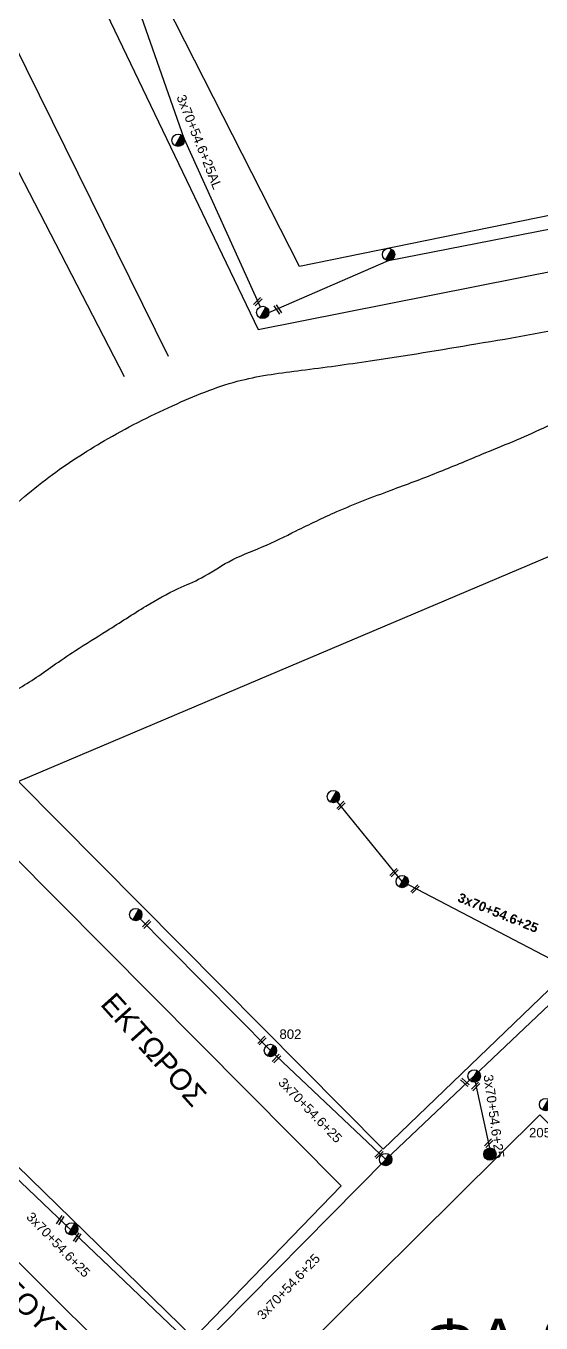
# Model space of a CAD drawing. Header units: millimetres. Extents: x -2449 to 9266, y 48 to 3905.
# Drawn here: x 7185.2 to 7283.2, y 3394.4 to 3641.5 of the extents above; entities that cross this region are included whole.
import ezdxf

# ---------------------------------------------------------------- set-up
doc = ezdxf.new("R2010")
doc.units = ezdxf.units.MM
for name, color, linetype in [('Άγνωστα', 7, 'Continuous'), ('Γυμνά εναέρια ΧΤ και ΦΟΠ (3Φ)   4x50+16AL', 7, 'Continuous'), ('Επιγραφές - Σχήματα', 7, 'Continuous'), ('Μηχανική τομή', 7, 'Continuous'), ('Στύλος Ξύλινος', 7, 'Continuous'), ('Στύλος Ξύλινος @ 1', 7, 'Continuous'), ('Στύλος ΦΜ', 7, 'Continuous'), ('Στύλος ΦΜ @ 1', 7, 'Continuous'), ('Συνεστραμμένα ΧΤ   3x70+54.6+25 AL', 7, 'SYN_LINE'), ('Υπόβαθρο ΔΕΗ', 7, 'Continuous')]:
    doc.layers.add(name, color=color, linetype=linetype)
doc.styles.add('arial', font='arial.ttf')
doc.styles.get("Standard").update_dxf_attribs({"font": 'arial.ttf'})
doc.linetypes.add('SYN_LINE', pattern='A,0.5,-0.0001,["/\\/\\/\\/",Standard,S=0.1,R=0,X=0,Y=-0.05],-0.25', length=0.7501)

# ---------------------------------------------------------------- blocks, each defined once
blk = doc.blocks.new('ΥΠΑΡΧΩΝ ΤΣΙΜΕΝΤΕΝΙΟΣ ΣΤΥΛΟΣ')
at = {"layer": 'Στύλος ΦΜ'}
blk.add_hatch(color=7, dxfattribs=at).paths.add_polyline_path([(-1.29, -2.28, 0.574793), (2.62, 0, 0.268822), (1.3, 2.27)])
at = {"layer": 'Στύλος ΦΜ', "color": 7}
blk.add_line((-1.29, -2.28), (1.3, 2.27), dxfattribs=at)
blk.add_circle((0, 0), 2.62, dxfattribs=at)
at = {"layer": 'Στύλος ΦΜ', "flags": 4}
for tag, p in [('ΑΡΙΘΜΟΣ', (-4.68, 8.05)), ('ΤΥΠΟΣ', (-4.91, 3.03))]:
    blk.add_attdef(tag, p, '', height=4, dxfattribs=at)
blk = doc.blocks.new('ΥΠΑΡΧΩΝ ΞΥΛΙΝΟΣ ΣΤΥΛΟΣ')
at = {"layer": 'Στύλος Ξύλινος'}
h = blk.add_hatch(color=7, dxfattribs=at)
h.paths.add_polyline_path([(-2.62, 0, 0.270008), (-1.29, -2.28), (1.3, 2.27, 0.576266)])
h.paths.add_polyline_path([(-1.29, -2.28, 0.574793), (2.62, 0, 0.268822), (1.3, 2.27)])
at = {"layer": 'Στύλος Ξύλινος', "color": 7}
blk.add_line((-1.29, -2.28), (1.3, 2.27), dxfattribs=at)
blk.add_circle((0, 0), 2.62, dxfattribs=at)
at = {"layer": 'Στύλος Ξύλινος', "flags": 4}
for tag, p in [('ΑΡΙΘΜΟΣ', (-4.91, 8.6)), ('ΤΥΠΟΣ', (-4.85, 3.39))]:
    blk.add_attdef(tag, p, '', height=4, dxfattribs=at)
blk = doc.blocks.new('ΜΗΧΑΝΙΚΗ ΤΟΜΗ')
at = {"layer": 'Μηχανική τομή', "ltscale": 40}
for p, q in [((-1.89, 0.78), (1.89, 0.78)), ((1.89, 0), (-1.89, 0))]:
    blk.add_line(p, q, dxfattribs=at)

msp = doc.modelspace()

# ---------------------------------------------------------------- linework, layer by layer
at = {"layer": 'Άγνωστα', "color": 85, "linetype": 'SYN_LINE', "ltscale": 20}
msp.add_lwpolyline([(7290.81, 3460.77), (7256.81, 3478.54), (7244.44, 3493.81)], dxfattribs=at)
at = {"layer": 'Γυμνά εναέρια ΧΤ και ΦΟΠ (3Φ)   4x50+16AL', "color": 30, "ltscale": 0.2}
msp.add_lwpolyline([(7231.43, 3586.97), (7254.2, 3596.83), (7293.81, 3604.6), (7321.21, 3610.35), (7352.98, 3616.64), (7385.48, 3624.08)], dxfattribs=at)
at = {"layer": 'Συνεστραμμένα ΧΤ   3x70+54.6+25 AL', "color": 30, "ltscale": 20}
for p, q in [((7199.99, 3663.66), (7215.26, 3620.15)), ((7215.26, 3620.15), (7229.76, 3588.04))]:
    msp.add_line(p, q, dxfattribs=at)
at = {"layer": 'Συνεστραμμένα ΧΤ   3x70+54.6+25 AL', "color": 85, "linetype": 'SYN_LINE', "ltscale": 20}
for points in [[(7253.67, 3425.58), (7231.71, 3446.35), (7206.07, 3472.24)], [(7187.44, 3361.58), (7199.4, 3371.61), (7217.2, 3388.62), (7253.67, 3425.58), (7290.81, 3460.77)], [(7237.14, 3368.99), (7218.01, 3388.95), (7178.48, 3426.68)]]:
    msp.add_lwpolyline(points, dxfattribs=at)
at = {"layer": 'Συνεστραμμένα ΧΤ   3x70+54.6+25 AL', "color": 85, "linetype": 'SYN_LINE', "ltscale": 15}
msp.add_lwpolyline([(7273.5, 3427.79), (7270.75, 3440.34)], dxfattribs=at)
at = {"layer": 'Υπόβαθρο ΔΕΗ'}
for points in [[(7384.84, 3625.85), (7237.25, 3595.74), (7193.61, 3681.64), (7230.97, 3701.68), (7254.87, 3658.65), (7262.76, 3663.04), (7239.73, 3705.58), (7345.45, 3765.8), (7352.54, 3762.05), (7384.84, 3625.85)], [(7212.32, 3578.54), (7170.51, 3663.31), (7185.32, 3675.61), (7229.37, 3583.74), (7387.03, 3615), (7394.72, 3578.82)], [(7168.93, 3553.16), (7141.47, 3586.96), (7116.47, 3618.82), (7161.66, 3656.52), (7203.84, 3574.74)], [(7183.73, 3497.62), (7253.17, 3427.53), (7324.58, 3496.24), (7286.87, 3541.38), (7183.73, 3497.62)], [(7147, 3459.92), (7217.12, 3391.56), (7245.19, 3420.54), (7173.14, 3493.1)], [(7113.92, 3454.76), (7097.46, 3441.8), (7181.54, 3356.16), (7185.35, 3360.26), (7142.16, 3404.08), (7147.34, 3408.73), (7191, 3365.55), (7207.74, 3382.09), (7127.5, 3462.13)], [(7228.47, 3380.02), (7283.01, 3434.11), (7353.03, 3363.04), (7300.91, 3307.52), (7228.47, 3380.02)]]:
    msp.add_lwpolyline(points, dxfattribs=at)
for points in [[(7043.82, 3461.12), (7047.01, 3466.54), (7049.95, 3470.43), (7052.16, 3475.65), (7068.16, 3490.77), (7091.76, 3507.05), (7105.29, 3513.37), (7116.23, 3519.1), (7128.64, 3524.06), (7133.69, 3527.92), (7143.37, 3531.05), (7156.64, 3535.34), (7167.19, 3539.26), (7174.8, 3543.42), (7184.91, 3551.87), (7190.23, 3556.09), (7200.83, 3562.95), (7213.94, 3569.57), (7226.19, 3574.05), (7237.58, 3575.94), (7250.69, 3577.73), (7270.85, 3580.98), (7292.6, 3585.33), (7302.7, 3588.38), (7316.56, 3591.95), (7326.47, 3593.6), (7335.65, 3595.86), (7348.4, 3599.85), (7355.99, 3603.03), (7365.19, 3604.74), (7372.17, 3606.7), (7377.62, 3608.72), (7383.25, 3610.74), (7387.94, 3610.74), (7387.8, 3610.77)], [(7043.85, 3414.39), (7046.26, 3416.15), (7048.3, 3417.71), (7051.65, 3422.22), (7063.38, 3433.47), (7069.2, 3439.87), (7077.75, 3447.65), (7083.18, 3453.98), (7087.08, 3456.39), (7097.29, 3465.93), (7105.06, 3471.45), (7110.79, 3475.43), (7120.21, 3480.1), (7126.76, 3484.13), (7135.15, 3488.84), (7142.73, 3493.89), (7148.53, 3498.6), (7154.73, 3502.41), (7161.08, 3505.56), (7167.56, 3508.02), (7173.9, 3510.82), (7183.05, 3514.91), (7190.28, 3519.62), (7194.58, 3522.55), (7200.58, 3526.31), (7208.02, 3531.02), (7214.16, 3534.36), (7218.59, 3536.4), (7223.78, 3539.48), (7230.15, 3542.29), (7236.6, 3545.35), (7244.35, 3549.02), (7249.41, 3551.11), (7254.69, 3553.11), (7263.46, 3556.44), (7271.97, 3559.95), (7283.75, 3565), (7289.84, 3568.18), (7294.25, 3570.6), (7301.19, 3573.56), (7305.82, 3575.39), (7313.04, 3577.01), (7318.1, 3578.09), (7325.04, 3580.19), (7334.2, 3582.83), (7340.22, 3584.71), (7347.66, 3586.38), (7356.7, 3588.21), (7364.12, 3589.23), (7370.87, 3590.45), (7375.52, 3591.58), (7382.1, 3594.04), (7388.1, 3596.12), (7390.74, 3597.55)]]:
    msp.add_spline(points, degree=3, dxfattribs=at)

# ---------------------------------------------------------------- block references
at = {"layer": 'Μηχανική τομή'}
for p, xscale, yscale, zscale, rotation in [((7229.17, 3589.14), 0.4999999999999995, 0.4999999999999995, 0.4999999999999995, 225.3080609891651), ((7232.98, 3587.44), 0.4999999999999999, 0.4999999999999999, 0.4999999999999999, 303.9081945372823), ((7245, 3493.16), 0.4999999999999993, 0.4999999999999993, 0.4999999999999993, 225.3080609891651), ((7255.1, 3480.37), 0.4999999999999993, 0.4999999999999993, 0.4999999999999993, 225.3080609891651), ((7259.11, 3477.27), 0.4999999999999993, 0.4999999999999993, 0.4999999999999993, 225.3080609891651), ((7208, 3470.56), 0.4999999999999968, 0.4999999999999968, 0.4999999999999968, 225.3080609891654), ((7229.98, 3448.39), 0.4999999999999993, 0.4999999999999993, 0.4999999999999993, 225.3080609891651), ((7232.74, 3444.96), 0.4999999999999993, 0.4999999999999993, 0.4999999999999993, 225.3080609891651), ((7268.85, 3440.43), 0.4999999999999663, 0.4999999999999663, 0.4999999999999663, 137.5542288788294), ((7270.66, 3439.64), 0.4999999999999993, 0.4999999999999993, 0.4999999999999993, 225.3080609891651), ((7273.11, 3428.84), 0.4999999999999993, 0.4999999999999993, 0.4999999999999993, 225.3080609891651), ((7252.23, 3426.73), 0.4999999999999993, 0.4999999999999993, 0.4999999999999993, 225.3080609891651), ((7191.86, 3413.91), 0.4999999999999947, 0.4999999999999947, 0.4999999999999947, 56.39165911160593), ((7195.09, 3410.61), 0.4999999999999947, 0.4999999999999947, 0.4999999999999947, 56.39165911160593)]:
    msp.add_blockref('ΜΗΧΑΝΙΚΗ ΤΟΜΗ', p, dxfattribs=dict(at, xscale=xscale, yscale=yscale, zscale=zscale, rotation=rotation))
at = {"layer": 'Στύλος Ξύλινος @ 1', "ltscale": 40, "xscale": 0.4499999999998181, "yscale": 0.4499999999998181, "zscale": 0.4499999999998181}
msp.add_blockref('ΥΠΑΡΧΩΝ ΞΥΛΙΝΟΣ ΣΤΥΛΟΣ', (7273.5, 3426.61), dxfattribs=at)
at = {"layer": 'Στύλος ΦΜ @ 1', "ltscale": 40, "xscale": 0.4499999999998181, "yscale": 0.4499999999998181, "zscale": 0.4499999999998181}
for p in [(7214.15, 3619.76), (7254.2, 3598), (7230.25, 3586.97), (7243.7, 3494.72), (7256.81, 3478.54), (7206.07, 3472.24), (7270.5, 3441.49), (7253.66, 3425.58), (7193.88, 3412.37)]:
    msp.add_blockref('ΥΠΑΡΧΩΝ ΤΣΙΜΕΝΤΕΝΙΟΣ ΣΤΥΛΟΣ', p, dxfattribs=at)
at = {"layer": 'Στύλος ΦΜ @ 1', "ltscale": 40}
ref = msp.add_blockref('ΥΠΑΡΧΩΝ ΤΣΙΜΕΝΤΕΝΙΟΣ ΣΤΥΛΟΣ', (7231.71, 3446.35), dxfattribs=dict(at, xscale=0.4499999999998181, yscale=0.4499999999998181, zscale=0.4499999999998181))
ref.add_attrib('ΤΥΠΟΣ', '802', (7233.43, 3448.57), dxfattribs={"layer": 'Στύλος ΦΜ', "height": 1.8, "flags": 4})
ref = msp.add_blockref('ΥΠΑΡΧΩΝ ΤΣΙΜΕΝΤΕΝΙΟΣ ΣΤΥΛΟΣ', (7284.12, 3436.05), dxfattribs=dict(at, xscale=0.4499999999998181, yscale=0.4499999999998181, zscale=0.4499999999998181))
ref.add_attrib('ΤΥΠΟΣ', '205', (7280.94, 3429.8), dxfattribs={"layer": 'Στύλος ΦΜ', "height": 1.8, "flags": 4})

# ---------------------------------------------------------------- texts
at = {"layer": 'Άγνωστα', "linetype": 'SYN_LINE', "ltscale": 20, "insert": (7267.88, 3476.46), "char_height": 1.8, "width": 69.1904, "attachment_point": 1, "rotation": 338.0526, "style": 'arial'}
msp.add_mtext('{\\fArial|b1|i0|c0|p34;3x70+54.6+25}', dxfattribs=at)
at = {"layer": 'Επιγραφές - Σχήματα', "char_height": 4, "width": 157.7424, "attachment_point": 1}
for s, insert, rotation in [('ΕΚΤΩΡΟΣ', (7202.14, 3457.76), 311.9047), ('ΠΕΡΙΚΛΕΟΥΣ', (7168.14, 3418.12), 314.917)]:
    msp.add_mtext(s, dxfattribs=dict(at, insert=insert, rotation=rotation))
at = {"layer": 'Επιγραφές - Σχήματα', "insert": (7260.85, 3395.26), "char_height": 9, "width": 103.4348, "attachment_point": 1}
msp.add_mtext('ΦΑ-91', dxfattribs=at)
at = {"layer": 'Συνεστραμμένα ΧΤ   3x70+54.6+25 AL', "style": 'arial'}
msp.add_text('3x70+54.6+25AL', height=1.8, rotation=291.7672, dxfattribs=at).set_placement((7213.8, 3628.01))
at = {"layer": 'Συνεστραμμένα ΧΤ   3x70+54.6+25 AL', "linetype": 'SYN_LINE', "ltscale": 20, "char_height": 1.8, "width": 69.1904, "attachment_point": 1, "style": 'arial'}
for insert, rotation in [((7234.36, 3441.37), 314.1475), ((7274.06, 3441.89), 277.9437), ((7186.4, 3415.76), 314.1475), ((7228.98, 3396.13), 46.6626)]:
    msp.add_mtext('3x70+54.6+25', dxfattribs=dict(at, insert=insert, rotation=rotation))

doc.saveas('drawing.dxf')
